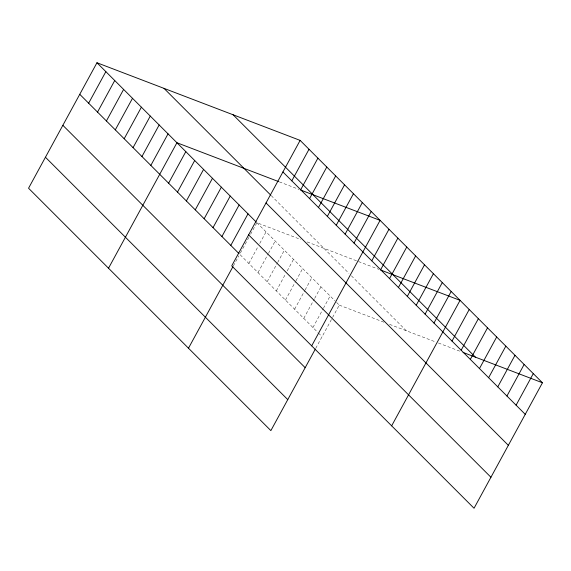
<?xml version="1.0" encoding="UTF-8"?>
<svg xmlns="http://www.w3.org/2000/svg" width="571" height="571" viewBox="0 0 571 571"><rect width="100%" height="100%" fill="white"/><g stroke="black" fill="none" stroke-linecap="round" stroke-linejoin="round"><path stroke-width="0.43" stroke-dasharray="2.85 2.14" d="M233.346 265.908L238.842 255.837M248.92 237.35L239.684 254.288L317.804 332.422M250.598 234.274L256.893 222.726L300.789 239.499M248.842 263.445L258.071 246.508M259.755 243.432L266.043 231.883M257.992 272.595L268.063 254.124M268.484 253.353L275.201 241.041M267.149 281.753L277.22 263.281M277.642 262.51L284.358 250.198M276.3 290.91L285.536 273.98M287.213 270.897L293.508 259.355M285.457 300.068L295.528 281.596M295.949 280.825L302.666 268.513M294.615 309.225L304.686 290.753M305.107 289.982L311.816 277.67M303.765 318.382L314.257 299.14M314.678 298.369L320.973 286.828M312.922 327.54L322.993 309.068M323.414 308.297L330.124 295.978M315.734 348.317L332.144 318.225M332.565 317.455L339.281 305.135L335.62 301.474M279.333 181.871L299.068 189.415M307.177 241.94L356.832 260.918M358.474 261.547L379.037 269.398M339.281 305.135L383.976 322.215M389.565 324.349L435.109 341.758M438.4 343.014L460.604 351.493M271.218 195.61L348.96 273.373M351.401 275.814L406.324 330.759M256.893 222.726L335.006 300.867M318.411 333.036L322.073 336.697"/><path stroke-width="0.86" d="M300.132 140.387L231.719 265.865L474.037 508.247L542.45 382.77L300.132 140.387L96.963 62.753L28.55 188.23L270.868 430.613L315.313 349.095M88.641 103.201L105.849 71.639M97.527 112.087L114.735 80.525M106.413 120.973L123.614 89.411M115.299 129.86L132.501 98.305M124.178 138.746L141.387 107.191M133.064 147.632L150.273 116.077M141.951 156.525L159.159 124.963M150.837 165.412L168.045 133.85M108.519 268.213L176.924 142.743L278.512 181.557M168.609 183.184L185.811 151.629M177.488 192.07L194.697 160.515M186.374 200.963L203.583 169.401M195.261 209.85L212.469 178.288M204.147 218.736L221.355 187.174M213.033 227.622L230.234 196.067M221.919 236.508L239.121 204.953M230.798 245.394L248.007 213.84M188.48 348.203L232.925 266.686M291.81 180.829L309.018 149.274M300.696 189.722L317.904 158.16M309.582 198.608L326.783 167.046M318.468 207.494L335.669 175.939M327.347 216.38L344.556 184.826M336.233 225.267L353.442 193.712M345.12 234.16L362.328 202.598M354.006 243.046L371.214 211.484M311.687 345.848L380.093 220.37L300.717 190.043M371.778 260.819L388.979 229.264M380.657 269.705L397.866 238.15M389.543 278.591L406.752 247.036M398.43 287.484L415.638 255.922M407.316 296.37L424.524 264.808M416.202 305.257L433.403 273.695M425.088 314.143L442.289 282.588M433.967 323.029L451.176 291.474M391.649 425.838L460.062 300.36L380.679 270.026M452.011 341.073L469.219 309.518M461.161 350.23L478.37 318.675M470.318 359.387L487.527 327.833M479.476 368.545L496.677 336.99M488.626 377.702L505.835 346.147M497.784 386.86L514.985 355.298M506.934 396.017L524.142 364.455M516.091 405.174L533.293 373.612M463.067 352.435L542.45 382.77M233.082 114.764L475.407 357.153M282.923 171.942L525.241 414.332M164.005 88.369L270.625 195.018M266.029 202.941L508.347 445.323M96.963 62.753L256.3 222.133M248.621 234.867L490.939 477.256M79.754 94.308L239.092 253.695M62.86 125.306L305.178 367.688M45.444 157.239L287.77 399.621"/></g></svg>
